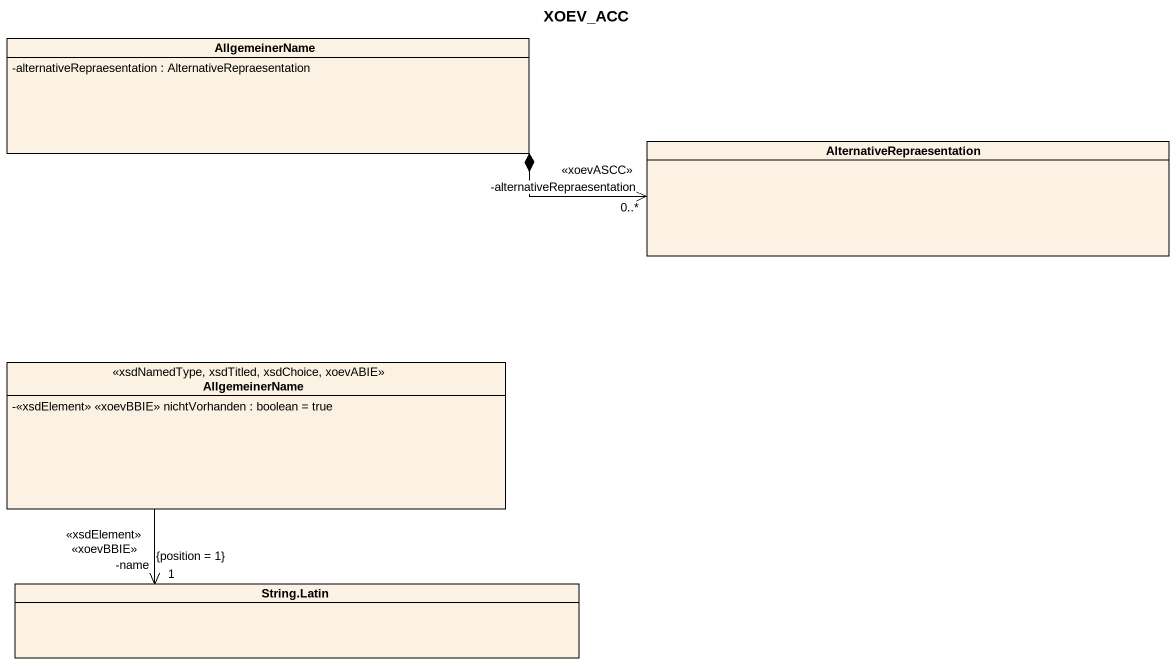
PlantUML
@startuml
title XOEV_ACC
hide circle
hide empty members
skinparam classAttributeIconSize 0
class AllgemeinerName {
  -alternativeRepraesentation : AlternativeRepraesentation
}
class AlternativeRepraesentation
class "AllgemeinerName" as AllgemeinerName_2 <<xsdNamedType, xsdTitled, xsdChoice, xoevABIE>> {
  -<<xsdElement>> <<xoevBBIE>> nichtVorhanden : boolean = true
}
class "String.Latin" as String_Latin
AllgemeinerName *-right-> "-alternativeRepraesentation\n<<xoevASCC>>\n0..*" AlternativeRepraesentation
String_Latin "-name\n<<xsdElement>> <<xoevBBIE>>\n1\n{position = 1}" <-up- AllgemeinerName_2
@enduml
